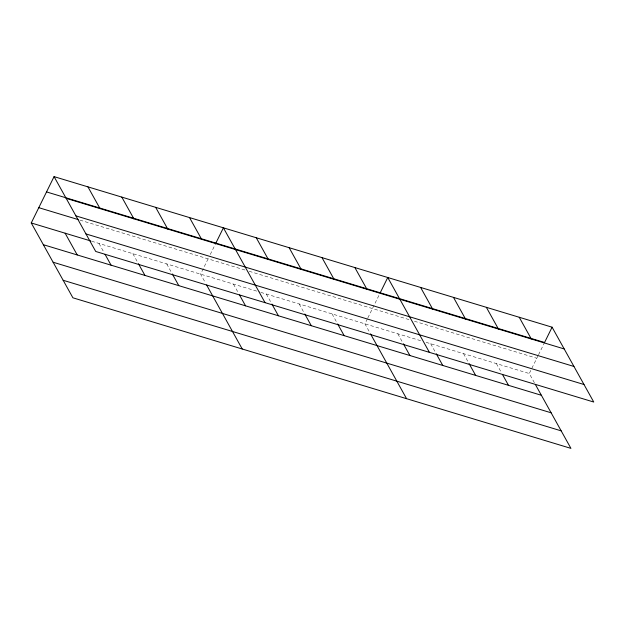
<?xml version="1.0" encoding="UTF-8"?>
<svg xmlns="http://www.w3.org/2000/svg" width="625" height="625" viewBox="0 0 625 625"><rect width="100%" height="100%" fill="white"/><g stroke="black" fill="none" stroke-linecap="round" stroke-linejoin="round"><path stroke-width="0.47" stroke-dasharray="3.12 2.34" d="M208.109 258.867L200.578 274.156L205.234 282.516M210.266 254.492L215.867 243.109M367.438 318.742L364.922 323.844L370.047 333.039M367.852 317.898L380.219 292.797M534.391 382.727L529.273 373.531L538.094 355.617M538.531 354.742L544.562 342.484M79.969 220.125L245.547 270.18M249.195 271.289L408.977 319.594M414.453 321.25L536.805 358.242M91.656 241.227L259.922 292.094M260.836 292.375L421.531 340.953M426.102 342.336L529.273 373.531M496.406 363.594L501.523 372.789M463.531 353.656L469.117 363.688M430.664 343.719L435.32 352.078M397.797 333.781L402.914 342.977M332.055 313.906L337.172 323.102M299.188 303.969L304.305 313.164M266.32 294.031L271.438 303.227M233.445 284.094L238.57 293.289M166.711 263.914L171.367 272.273M132.844 253.68L137.969 262.875M98.984 243.438L104.102 252.633"/><path stroke-width="0.94" d="M535.32 384.398L570.93 448.375L72.906 297.805L31.25 222.961L54.07 176.625L552.094 327.195L593.75 402.039L95.727 251.469L54.07 176.625M215.867 243.109L223.398 227.82L265.055 302.664M380.219 292.797L387.75 277.508L429.406 352.352M552.094 327.195L544.562 342.484L46.539 191.922M66.172 198.367L564.195 348.938M75.922 215.891L573.945 366.461M38.781 207.672L78.141 219.57M85.977 233.945L584 384.516M31.25 222.961L90.742 240.945M43.352 244.703L541.375 395.273M53.102 262.227L551.125 412.797M63.156 280.281L561.172 430.852M519.227 317.258L531.328 339M486.352 307.32L498.453 329.062M502.453 374.461L508.5 385.336M453.484 297.383L465.586 319.125M469.117 363.688L475.633 375.398M420.617 287.445L432.719 309.188M436.25 353.75L442.766 365.461M403.383 343.812L409.898 355.523M354.875 267.57L366.977 289.312M370.508 333.875L406.578 398.688M322.008 257.633L334.109 279.375M337.641 323.938L344.156 335.648M289.141 247.695L301.242 269.438M304.773 314L311.289 325.711M256.266 237.758L268.367 259.5M271.898 304.062L278.414 315.773M239.5 294.961L245.547 305.836M189.531 217.586L201.633 239.32M206.625 285.023L242.234 348.992M155.664 207.344L167.766 229.086M172.297 273.953L178.812 285.656M121.805 197.109L133.906 218.844M138.43 263.711L144.945 275.414M87.938 186.867L100.039 208.609M105.031 254.305L111.078 265.18M65.117 233.203L77.219 254.938"/></g></svg>
